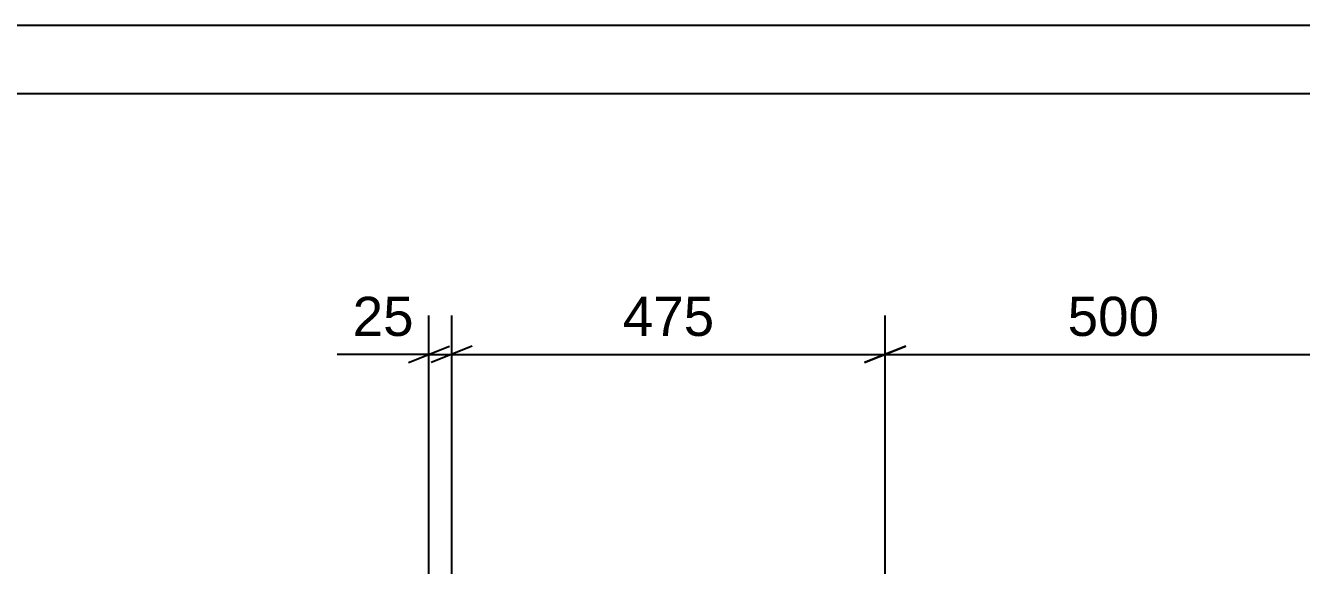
# Model space of a CAD drawing. Header units: millimetres. Extents: x -135 to 706, y -238 to 356.
# Drawn here: x -79.5 to 13.7, y 316.1 to 355.6 of the extents above; entities that cross this region are included whole.
import ezdxf

# ---------------------------------------------------------------- set-up
doc = ezdxf.new("R2010")
doc.units = ezdxf.units.MM
doc.styles.add('Arial', font='ARIAL.TTF', dxfattribs={"height": 0.2})

# ---------------------------------------------------------------- blocks, each defined once
blk = doc.blocks.new('Unknown-284933639-1134')
at = {"color": 5, "linetype": 'Continuous'}
for p, q in [((706.344, 355.612), (-134.656, 355.612)), ((701.344, 350.612), (-129.656, 350.612))]:
    blk.add_line(p, q, dxfattribs=at)
blk = doc.blocks.new('StraightDimension-284933639-12275 - 1225')
at = {"color": 7, "linetype": 'Continuous'}
for p, q in [((-48.334, 287.235), (-48.334, 334.399)), ((-16.667, 287.612), (-16.667, 334.399)), ((-46.834, 332.149), (-49.834, 330.949)), ((-18.167, 330.949), (-15.167, 332.149)), ((-48.334, 331.549), (-16.667, 331.549))]:
    blk.add_line(p, q, dxfattribs=at)
at = {"color": 0}
blk.add_wipeout([(-28.565, 332.299), (-28.565, 336.499), (-36.436, 336.499), (-36.436, 332.299)], dxfattribs=at)
at = {"color": 3, "style": 'Arial'}
blk.add_text('475', height=2.8652, dxfattribs=at).set_placement((-35.836, 332.899))
blk = doc.blocks.new('StraightDimension-284933639-12276 - 1225')
at = {"color": 7, "linetype": 'Continuous'}
for p, q in [((-50, 287.235), (-50, 334.399)), ((-48.334, 287.235), (-48.334, 334.399)), ((-51.5, 330.949), (-48.5, 332.149)), ((-46.834, 332.149), (-49.834, 330.949)), ((-50, 331.549), (-56.698, 331.549)), ((-50, 331.549), (-56.698, 331.549)), ((-50, 331.549), (-48.334, 331.549))]:
    blk.add_line(p, q, dxfattribs=at)
at = {"color": 0}
blk.add_wipeout([(-50.525, 332.299), (-50.525, 336.499), (-56.173, 336.499), (-56.173, 332.299)], dxfattribs=at)
at = {"color": 3, "style": 'Arial'}
blk.add_text('25', height=2.8652, dxfattribs=at).set_placement((-55.573, 332.899))
blk = doc.blocks.new('StraightDimension-284933639-12274 - 1225')
at = {"color": 7, "linetype": 'Continuous'}
for p, q in [((-16.667, 287.612), (-16.667, 334.399)), ((16.667, 283.515), (16.667, 334.399)), ((-15.167, 332.149), (-18.167, 330.949)), ((15.167, 330.949), (18.167, 332.149)), ((-16.667, 331.549), (16.667, 331.549))]:
    blk.add_line(p, q, dxfattribs=at)
at = {"color": 0}
blk.add_wipeout([(3.935, 332.299), (3.935, 336.499), (-3.935, 336.499), (-3.935, 332.299)], dxfattribs=at)
at = {"color": 3, "style": 'Arial'}
blk.add_text('500', height=2.8652, dxfattribs=at).set_placement((-3.335, 332.899))

msp = doc.modelspace()

# ---------------------------------------------------------------- block references
msp.add_blockref('Unknown-284933639-1134', (0, 0))

# ---------------------------------------------------------------- next in the draw order: block references
msp.add_blockref('StraightDimension-284933639-12275 - 1225', (0, 0))

# ---------------------------------------------------------------- next in the draw order: block references
for name in ['StraightDimension-284933639-12276 - 1225', 'StraightDimension-284933639-12274 - 1225']:
    msp.add_blockref(name, (0, 0))

doc.saveas('drawing.dxf')
